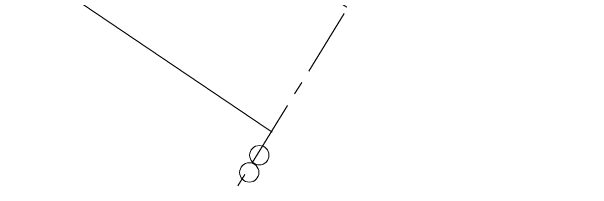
# Model space of a CAD drawing. Header units: metres. Extents: x 597821 to 610090, y 3402206 to 3407451.
# Drawn here: x 607826.1 to 607879.9, y 3403411.8 to 3403428.2 of the extents above; entities that cross this region are included whole.
import ezdxf

# ---------------------------------------------------------------- set-up
doc = ezdxf.new("R2010")
doc.units = ezdxf.units.M
doc.header["$MEASUREMENT"] = 0
doc.linetypes.add('CENTER', pattern=[2, 1.25, -0.25, 0.25, -0.25])
doc.layers.add('SRJ CH. in Station', color=7, linetype='Continuous', lineweight=0)

msp = doc.modelspace()

# ---------------------------------------------------------------- linework, layer by layer
at = {"layer": 'SRJ CH. in Station', "color": 7, "linetype": 'CENTER', "lineweight": 15, "ltscale": 5}
msp.add_line((607930.5130789572, 3403547.142809235), (607846.8219492846, 3403411.802969542), dxfattribs=at)
at = {"layer": 'SRJ CH. in Station', "color": 7, "lineweight": 15, "elevation": -21.00753117991294}
msp.add_lwpolyline([(607850.193959035, 3403417.087226818), (607826.0714453621, 3403433.408667924), (607845.297108496, 3403429.301291752), (607838.2956723974, 3403440.30364378), (607857.1089474837, 3403428.666658652)], dxfattribs=at)
at = {"layer": 'SRJ CH. in Station', "color": 7}
for centre in [(607849.0112151264, 3403414.964229953), (607848.0814252023, 3403413.366890403)]:
    msp.add_circle(centre, 0.895604502556611, dxfattribs=at)

doc.saveas('drawing.dxf')
